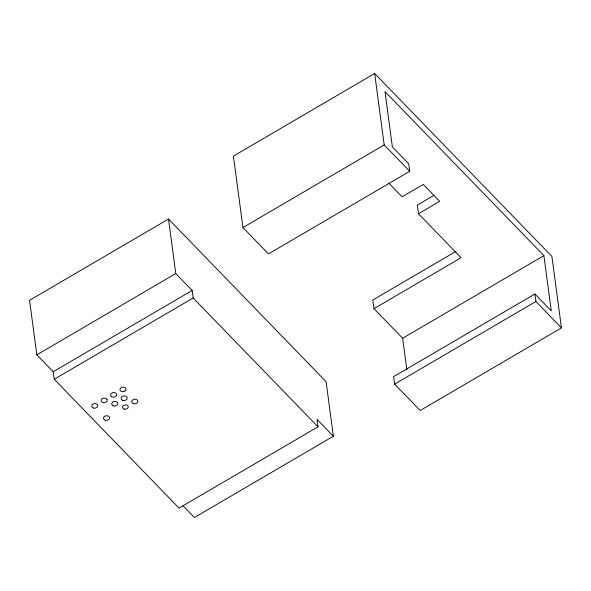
<?xml version="1.0" encoding="UTF-8"?>
<svg xmlns="http://www.w3.org/2000/svg" width="591" height="591" viewBox="0 0 591 591"><rect width="100%" height="100%" fill="white"/><g stroke="black" fill="none" stroke-linecap="round" stroke-linejoin="round"><path stroke-width="0.89" d="M374.664 73.498L233.415 156.113L242.945 227.542L268.499 253.923L409.755 171.301L408.75 163.788L392.365 146.878L384.992 91.612L543.897 255.637L551.27 310.903L534.892 293.993L393.643 376.607L394.64 384.128L420.201 410.509L561.45 327.887L551.92 256.457L374.664 73.498L384.194 144.928L409.755 171.301M333.376 436.232L326.106 381.72L168.509 219.047L29.55 300.324L36.827 354.836L53.205 371.739L54.209 379.259L179.043 508.112L317.995 426.835L316.998 419.322L333.376 436.232L194.417 517.502L183.077 505.8M242.945 227.542L384.194 144.928M36.827 354.836L175.778 273.559L168.509 219.047M53.205 371.739L192.164 290.469L175.778 273.559M54.209 379.259L193.168 297.982L192.164 290.469M433.816 195.466L417.335 205.099L418.487 213.75L461.083 257.713L373.977 308.665L402.648 338.251L406.881 369.966M418.487 213.75L439.682 201.354L423.296 184.444L402.109 196.84L388.76 183.062M455.971 251.382L372.825 300.014L373.977 308.665M402.648 338.251L543.897 255.637M394.64 384.128L535.897 301.506L534.892 293.993M535.897 301.506L561.45 327.887M193.168 297.982L317.995 426.835M125.1 390.91L124.457 391.301A3.051 2.298 -7.6 0 1 119.966 389.676A3.051 2.298 -7.6 0 1 124.11 387.149A3.051 2.298 -7.6 0 1 125.1 390.91M111.625 396.738L111.093 396.325A3.051 2.298 -7.6 0 1 111.847 393.074A3.051 2.298 -7.6 0 1 116.08 393.407L116.442 393.924A3.051 2.298 -7.6 0 1 115.319 396.657A3.051 2.298 -7.6 0 1 111.625 396.738M107.03 399.427L106.661 398.918A3.051 2.298 -7.6 0 0 101.541 399.368A3.051 2.298 -7.6 0 0 103.898 402.685A3.051 2.298 -7.6 0 0 107.03 399.427M105.257 420.216A3.051 2.298 -7.6 0 0 109.579 417.689A3.051 2.298 -7.6 0 0 104.806 416.263A3.051 2.298 -7.6 0 0 105.257 420.216M93.459 408.041A3.051 2.298 -7.6 0 0 97.781 405.515A3.051 2.298 -7.6 0 0 93.016 404.089A3.051 2.298 -7.6 0 0 93.459 408.041M113.479 405.869A3.051 2.298 -7.6 0 0 117.801 403.343A3.051 2.298 -7.6 0 0 113.036 401.917A3.051 2.298 -7.6 0 0 113.479 405.869M124.162 409.083A2.881 2.165 -7.6 0 0 128.24 406.697A2.881 2.165 -7.6 0 0 123.741 405.352A2.881 2.165 -7.6 0 0 124.162 409.083M133.507 403.697A3.051 2.298 -7.6 0 0 137.829 401.163A3.051 2.298 -7.6 0 0 133.064 399.738A3.051 2.298 -7.6 0 0 133.507 403.697M122.898 400.358A3.051 2.298 -7.6 0 0 127.22 397.832A3.051 2.298 -7.6 0 0 122.455 396.406A3.051 2.298 -7.6 0 0 122.898 400.358"/></g></svg>
